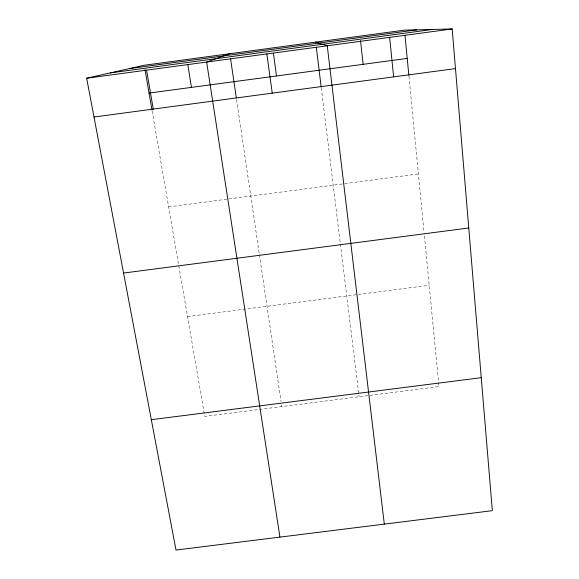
<?xml version="1.0" encoding="UTF-8"?>
<svg xmlns="http://www.w3.org/2000/svg" width="579" height="579" viewBox="0 0 579 579"><rect width="100%" height="100%" fill="white"/><g stroke="black" fill="none" stroke-linecap="round" stroke-linejoin="round"><path stroke-width="0.43" stroke-dasharray="2.9 2.17" d="M168.648 206.877L343.839 183.782M344.729 183.659L418.414 173.946M187.538 316.568L357.504 294.566M358.401 294.45L429.205 285.288M152.118 110.886L204.734 416.395L439.02 386.577L424.161 233.236M236.565 99.574L259.291 253.855M259.428 254.746L281.01 401.298M281.532 404.822L281.792 406.588M321.294 87.95L340.307 243.281M340.416 244.172L359.103 396.753M408.94 76.204L424.074 232.338"/><path stroke-width="0.87" d="M229.812 53.702L206.652 62.054L279.932 537.109M86.662 78.23L144.258 65.246L404.475 30.13L452.17 28.95L492.338 510.671L176.009 550.05L86.662 78.23L452.17 28.95M129.291 68.619L416.851 29.826M110.198 72.925L432.651 29.435M149.049 93.081L407.218 58.407M94.008 117.023L455.478 68.597M123.551 273.049L468.766 227.981M151.322 419.695L481.25 377.682M315.678 42.115L327.258 45.792L384.311 524.118M145.003 69.596L151.966 109.996M146.574 70.153L153.269 109.084M187.835 64.71L191.454 87.386M230.587 58.949L236.304 97.779M266.876 53.934L272.239 93.147M273.418 53.174L276.487 75.965M316.322 47.391L321.186 87.06M360.522 40.537L363.127 64.327M389.631 37.382L393.633 76.884M404.989 35.435L408.854 75.313"/></g></svg>
